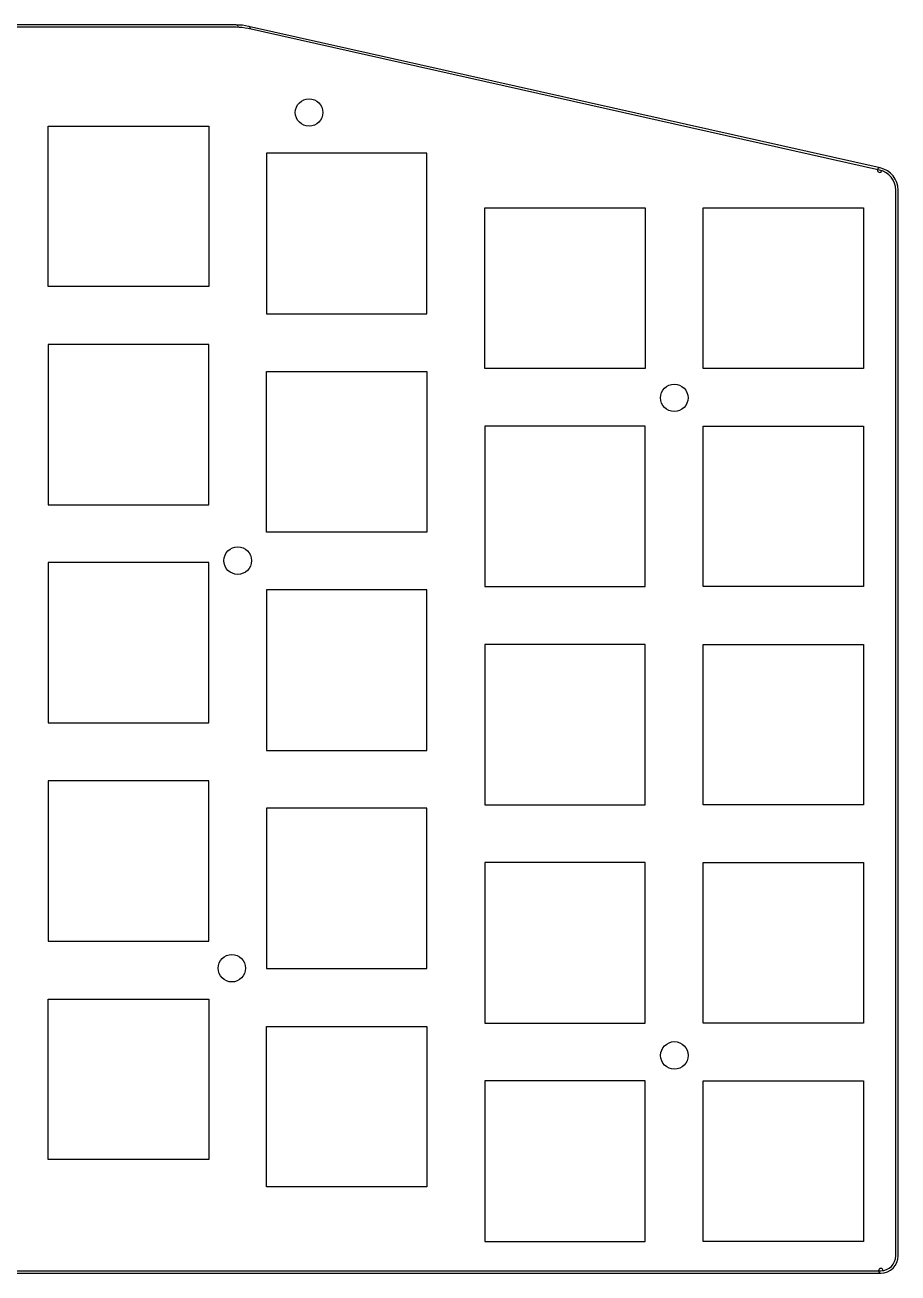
# Model space of a CAD drawing. Header units: millimetres. Extents: x -211 to -59, y 64 to 195.
# Drawn here: x -134.8 to -58.6, y 86.1 to 195 of the extents above; entities that cross this region are included whole.
import ezdxf

# ---------------------------------------------------------------- set-up
doc = ezdxf.new("R2010")
doc.units = ezdxf.units.MM
doc.layers.add('Fillet001', color=7, linetype='CONTINUOUS')

msp = doc.modelspace()

# ---------------------------------------------------------------- linework, layer by layer
at = {"layer": 'Fillet001'}
for p, q in [((-116.357, 195.04), (-153.59, 195.04)), ((-116.357, 195.04, 1.3), (-153.59, 195.04, 1.3)), ((-116.357, 195.04), (-153.59, 195.04)), ((-116.357, 195.04, 1.3), (-153.59, 195.04, 1.3)), ((-116.357, 195.04), (-116.357, 195.04, 1.3)), ((-116.357, 195.04), (-116.357, 195.04, 1.3)), ((-116.357, 194.84, 1.5), (-153.59, 194.84, 1.5)), ((-116.357, 194.84, 1.5), (-153.59, 194.84, 1.5)), ((-60.1978, 182.375, 1.5), (-115.308, 194.724, 1.5)), ((-60.1978, 182.375, 1.5), (-115.308, 194.724, 1.5)), ((-60.154, 182.57, 1.3), (-115.264, 194.919, 1.3)), ((-115.264, 194.919), (-115.264, 194.919, 1.3)), ((-60.154, 182.57), (-115.264, 194.919)), ((-60.154, 182.57, 1.3), (-115.264, 194.919, 1.3)), ((-60.154, 182.57), (-115.264, 194.919)), ((-115.264, 194.919), (-115.264, 194.919, 1.3)), ((-108.786, 187.399), (-108.786, 187.399, 1.5)), ((-108.786, 187.399), (-108.786, 187.399, 1.5)), ((-132.758, 172.225), (-132.758, 186.216)), ((-132.758, 186.216), (-118.746, 186.216)), ((-132.758, 172.225, 1.5), (-132.758, 186.216, 1.5)), ((-132.758, 186.216, 1.5), (-118.746, 186.216, 1.5)), ((-132.758, 186.216), (-132.758, 186.216, 1.5)), ((-132.758, 186.216, 1.5), (-118.746, 186.216, 1.5)), ((-132.758, 186.216), (-118.746, 186.216)), ((-132.758, 172.225, 1.5), (-132.758, 186.216, 1.5)), ((-132.758, 186.216), (-132.758, 186.216, 1.5)), ((-132.758, 172.225), (-132.758, 186.216)), ((-118.746, 186.216), (-118.746, 172.225)), ((-118.746, 186.216, 1.5), (-118.746, 172.225, 1.5)), ((-118.746, 186.216), (-118.746, 186.216, 1.5)), ((-118.746, 186.216, 1.5), (-118.746, 172.225, 1.5)), ((-118.746, 186.216), (-118.746, 172.225)), ((-118.746, 186.216), (-118.746, 186.216, 1.5)), ((-113.708, 183.846), (-113.708, 169.834)), ((-99.6958, 183.846), (-113.708, 183.846)), ((-113.708, 183.846, 1.5), (-113.708, 169.834, 1.5)), ((-99.6958, 183.846, 1.5), (-113.708, 183.846, 1.5)), ((-99.6958, 183.846, 1.5), (-113.708, 183.846, 1.5)), ((-113.708, 183.846), (-113.708, 183.846, 1.5)), ((-99.6958, 183.846), (-113.708, 183.846)), ((-113.708, 183.846), (-113.708, 183.846, 1.5)), ((-113.708, 183.846, 1.5), (-113.708, 169.834, 1.5)), ((-113.708, 183.846), (-113.708, 169.834)), ((-99.6958, 169.834), (-99.6958, 183.846)), ((-99.6958, 169.834, 1.5), (-99.6958, 183.846, 1.5)), ((-99.6958, 169.834, 1.5), (-99.6958, 183.846, 1.5)), ((-99.6958, 183.846), (-99.6958, 183.846, 1.5)), ((-99.6958, 169.834), (-99.6958, 183.846)), ((-99.6958, 183.846), (-99.6958, 183.846, 1.5)), ((-60.154, 182.57), (-60.154, 182.57, 1.3)), ((-60.154, 182.57), (-60.154, 182.57, 1.3)), ((-58.7913, 87.62, 1.5), (-58.7913, 180.619, 1.5)), ((-58.7913, 87.62, 1.5), (-58.7913, 180.619, 1.5)), ((-58.5913, 180.619), (-58.5913, 180.619, 1.3)), ((-58.5913, 87.62), (-58.5913, 180.619)), ((-58.5913, 87.62, 1.3), (-58.5913, 180.619, 1.3)), ((-58.5913, 180.619), (-58.5913, 180.619, 1.3)), ((-58.5913, 87.62), (-58.5913, 180.619)), ((-58.5913, 87.62, 1.3), (-58.5913, 180.619, 1.3)), ((-94.6584, 165.071), (-94.6584, 179.084)), ((-94.6584, 179.084), (-80.6458, 179.084)), ((-94.6584, 165.071, 1.5), (-94.6584, 179.084, 1.5)), ((-94.6584, 179.084, 1.5), (-80.6458, 179.084, 1.5)), ((-94.6584, 165.071, 1.5), (-94.6584, 179.084, 1.5)), ((-94.6584, 179.084), (-94.6584, 179.084, 1.5)), ((-94.6584, 165.071), (-94.6584, 179.084)), ((-94.6584, 179.084), (-94.6584, 179.084, 1.5)), ((-94.6584, 179.084, 1.5), (-80.6458, 179.084, 1.5)), ((-94.6584, 179.084), (-80.6458, 179.084)), ((-80.6458, 179.084), (-80.6458, 165.071)), ((-80.6458, 179.084, 1.5), (-80.6458, 165.071, 1.5)), ((-80.6458, 179.084), (-80.6458, 179.084, 1.5)), ((-80.6458, 179.084), (-80.6458, 179.084, 1.5)), ((-80.6458, 179.084, 1.5), (-80.6458, 165.071, 1.5)), ((-80.6458, 179.084), (-80.6458, 165.071)), ((-75.6084, 165.071), (-75.6084, 179.084)), ((-75.6084, 179.084), (-61.5958, 179.084)), ((-75.6084, 165.071, 1.5), (-75.6084, 179.084, 1.5)), ((-75.6084, 179.084, 1.5), (-61.5958, 179.084, 1.5)), ((-75.6084, 179.084), (-75.6084, 179.084, 1.5)), ((-75.6084, 179.084, 1.5), (-61.5958, 179.084, 1.5)), ((-75.6084, 179.084), (-61.5958, 179.084)), ((-75.6084, 165.071, 1.5), (-75.6084, 179.084, 1.5)), ((-75.6084, 179.084), (-75.6084, 179.084, 1.5)), ((-75.6084, 165.071), (-75.6084, 179.084)), ((-61.5958, 179.084), (-61.5958, 165.071)), ((-61.5958, 179.084, 1.5), (-61.5958, 165.071, 1.5)), ((-61.5958, 179.084), (-61.5958, 179.084, 1.5)), ((-61.5958, 179.084, 1.5), (-61.5958, 165.071, 1.5)), ((-61.5958, 179.084), (-61.5958, 165.071)), ((-61.5958, 179.084), (-61.5958, 179.084, 1.5)), ((-118.746, 172.225), (-132.758, 172.225)), ((-118.746, 172.225, 1.5), (-132.758, 172.225, 1.5)), ((-118.746, 172.225, 1.5), (-132.758, 172.225, 1.5)), ((-132.758, 172.225), (-132.758, 172.225, 1.5)), ((-118.746, 172.225), (-132.758, 172.225)), ((-132.758, 172.225), (-132.758, 172.225, 1.5)), ((-118.746, 172.225), (-118.746, 172.225, 1.5)), ((-118.746, 172.225), (-118.746, 172.225, 1.5)), ((-113.708, 169.834), (-99.6958, 169.834)), ((-113.708, 169.834, 1.5), (-99.6958, 169.834, 1.5)), ((-113.708, 169.834), (-113.708, 169.834, 1.5)), ((-113.708, 169.834, 1.5), (-99.6958, 169.834, 1.5)), ((-113.708, 169.834), (-99.6958, 169.834)), ((-113.708, 169.834), (-113.708, 169.834, 1.5)), ((-99.6958, 169.834), (-99.6958, 169.834, 1.5)), ((-99.6958, 169.834), (-99.6958, 169.834, 1.5)), ((-132.758, 167.167), (-132.758, 153.175)), ((-118.746, 167.167), (-132.758, 167.167)), ((-132.758, 167.167, 1.5), (-132.758, 153.175, 1.5)), ((-118.746, 167.167, 1.5), (-132.758, 167.167, 1.5)), ((-118.746, 167.167, 1.5), (-132.758, 167.167, 1.5)), ((-132.758, 167.167), (-132.758, 167.167, 1.5)), ((-118.746, 167.167), (-132.758, 167.167)), ((-132.758, 167.167), (-132.758, 167.167, 1.5)), ((-132.758, 167.167, 1.5), (-132.758, 153.175, 1.5)), ((-132.758, 167.167), (-132.758, 153.175)), ((-118.746, 153.175), (-118.746, 167.167)), ((-118.746, 153.175, 1.5), (-118.746, 167.167, 1.5)), ((-118.746, 153.175, 1.5), (-118.746, 167.167, 1.5)), ((-118.746, 167.167), (-118.746, 167.167, 1.5)), ((-118.746, 153.175), (-118.746, 167.167)), ((-118.746, 167.167), (-118.746, 167.167, 1.5)), ((-113.708, 164.796), (-99.6958, 164.796)), ((-113.708, 150.784), (-113.708, 164.796)), ((-113.708, 164.796, 1.5), (-99.6958, 164.796, 1.5)), ((-113.708, 150.784, 1.5), (-113.708, 164.796, 1.5)), ((-113.708, 164.796), (-113.708, 164.796, 1.5)), ((-113.708, 164.796, 1.5), (-99.6958, 164.796, 1.5)), ((-113.708, 164.796), (-99.6958, 164.796)), ((-113.708, 150.784, 1.5), (-113.708, 164.796, 1.5)), ((-113.708, 164.796), (-113.708, 164.796, 1.5)), ((-113.708, 150.784), (-113.708, 164.796)), ((-99.6958, 164.796), (-99.6958, 150.784)), ((-99.6958, 164.796, 1.5), (-99.6958, 150.784, 1.5)), ((-99.6958, 164.796), (-99.6958, 164.796, 1.5)), ((-99.6958, 164.796), (-99.6958, 164.796, 1.5)), ((-99.6958, 164.796, 1.5), (-99.6958, 150.784, 1.5)), ((-99.6958, 164.796), (-99.6958, 150.784)), ((-80.6458, 165.071), (-94.6584, 165.071)), ((-80.6458, 165.071, 1.5), (-94.6584, 165.071, 1.5)), ((-94.6584, 165.071), (-94.6584, 165.071, 1.5)), ((-80.6458, 165.071, 1.5), (-94.6584, 165.071, 1.5)), ((-94.6584, 165.071), (-94.6584, 165.071, 1.5)), ((-80.6458, 165.071), (-94.6584, 165.071)), ((-80.6458, 165.071), (-80.6458, 165.071, 1.5)), ((-80.6458, 165.071), (-80.6458, 165.071, 1.5)), ((-61.5958, 165.071), (-75.6084, 165.071)), ((-61.5958, 165.071, 1.5), (-75.6084, 165.071, 1.5)), ((-61.5958, 165.071, 1.5), (-75.6084, 165.071, 1.5)), ((-75.6084, 165.071), (-75.6084, 165.071, 1.5)), ((-61.5958, 165.071), (-75.6084, 165.071)), ((-75.6084, 165.071), (-75.6084, 165.071, 1.5)), ((-61.5958, 165.071), (-61.5958, 165.071, 1.5)), ((-61.5958, 165.071), (-61.5958, 165.071, 1.5)), ((-76.9169, 162.498), (-76.9169, 162.498, 1.5)), ((-76.9169, 162.498), (-76.9169, 162.498, 1.5)), ((-94.6584, 160.034), (-94.6584, 146.021)), ((-80.6458, 160.034), (-94.6584, 160.034)), ((-94.6584, 160.034, 1.5), (-94.6584, 146.021, 1.5)), ((-80.6458, 160.034, 1.5), (-94.6584, 160.034, 1.5)), ((-80.6458, 160.034, 1.5), (-94.6584, 160.034, 1.5)), ((-94.6584, 160.034), (-94.6584, 160.034, 1.5)), ((-80.6458, 160.034), (-94.6584, 160.034)), ((-94.6584, 160.034), (-94.6584, 160.034, 1.5)), ((-94.6584, 160.034, 1.5), (-94.6584, 146.021, 1.5)), ((-94.6584, 160.034), (-94.6584, 146.021)), ((-80.6458, 146.021), (-80.6458, 160.034)), ((-80.6458, 146.021, 1.5), (-80.6458, 160.034, 1.5)), ((-80.6458, 146.021, 1.5), (-80.6458, 160.034, 1.5)), ((-80.6458, 160.034), (-80.6458, 160.034, 1.5)), ((-80.6458, 146.021), (-80.6458, 160.034)), ((-80.6458, 160.034), (-80.6458, 160.034, 1.5)), ((-75.6084, 160.034), (-61.5958, 160.034)), ((-75.6084, 146.021), (-75.6084, 160.034)), ((-75.6084, 160.034, 1.5), (-61.5958, 160.034, 1.5)), ((-75.6084, 146.021, 1.5), (-75.6084, 160.034, 1.5)), ((-75.6084, 160.034), (-75.6084, 160.034, 1.5)), ((-75.6084, 160.034, 1.5), (-61.5958, 160.034, 1.5)), ((-75.6084, 160.034), (-61.5958, 160.034)), ((-75.6084, 146.021, 1.5), (-75.6084, 160.034, 1.5)), ((-75.6084, 160.034), (-75.6084, 160.034, 1.5)), ((-75.6084, 146.021), (-75.6084, 160.034)), ((-61.5958, 160.034), (-61.5958, 146.021)), ((-61.5958, 160.034, 1.5), (-61.5958, 146.021, 1.5)), ((-61.5958, 160.034), (-61.5958, 160.034, 1.5)), ((-61.5958, 160.034), (-61.5958, 160.034, 1.5)), ((-61.5958, 160.034, 1.5), (-61.5958, 146.021, 1.5)), ((-61.5958, 160.034), (-61.5958, 146.021)), ((-132.758, 153.175), (-118.746, 153.175)), ((-132.758, 153.175, 1.5), (-118.746, 153.175, 1.5)), ((-132.758, 153.175), (-132.758, 153.175, 1.5)), ((-132.758, 153.175, 1.5), (-118.746, 153.175, 1.5)), ((-132.758, 153.175), (-118.746, 153.175)), ((-132.758, 153.175), (-132.758, 153.175, 1.5)), ((-118.746, 153.175), (-118.746, 153.175, 1.5)), ((-118.746, 153.175), (-118.746, 153.175, 1.5)), ((-99.6958, 150.784), (-113.708, 150.784)), ((-99.6958, 150.784, 1.5), (-113.708, 150.784, 1.5)), ((-113.708, 150.784), (-113.708, 150.784, 1.5)), ((-99.6958, 150.784, 1.5), (-113.708, 150.784, 1.5)), ((-113.708, 150.784), (-113.708, 150.784, 1.5)), ((-99.6958, 150.784), (-113.708, 150.784)), ((-99.6958, 150.784), (-99.6958, 150.784, 1.5)), ((-99.6958, 150.784), (-99.6958, 150.784, 1.5)), ((-115.012, 148.29), (-115.012, 148.29, 1.5)), ((-115.012, 148.29), (-115.012, 148.29, 1.5)), ((-132.758, 148.117), (-132.758, 134.125)), ((-118.746, 148.117), (-132.758, 148.117)), ((-132.758, 148.117, 1.5), (-132.758, 134.125, 1.5)), ((-118.746, 148.117, 1.5), (-132.758, 148.117, 1.5)), ((-132.758, 148.117), (-132.758, 148.117, 1.5)), ((-132.758, 148.117, 1.5), (-132.758, 134.125, 1.5)), ((-132.758, 148.117), (-132.758, 134.125)), ((-118.746, 148.117, 1.5), (-132.758, 148.117, 1.5)), ((-132.758, 148.117), (-132.758, 148.117, 1.5)), ((-118.746, 148.117), (-132.758, 148.117)), ((-118.746, 134.125), (-118.746, 148.117)), ((-118.746, 134.125, 1.5), (-118.746, 148.117, 1.5)), ((-118.746, 134.125, 1.5), (-118.746, 148.117, 1.5)), ((-118.746, 148.117), (-118.746, 148.117, 1.5)), ((-118.746, 134.125), (-118.746, 148.117)), ((-118.746, 148.117), (-118.746, 148.117, 1.5)), ((-94.6584, 146.021), (-80.6458, 146.021)), ((-94.6584, 146.021, 1.5), (-80.6458, 146.021, 1.5)), ((-94.6584, 146.021), (-94.6584, 146.021, 1.5)), ((-94.6584, 146.021, 1.5), (-80.6458, 146.021, 1.5)), ((-94.6584, 146.021), (-80.6458, 146.021)), ((-94.6584, 146.021), (-94.6584, 146.021, 1.5)), ((-80.6458, 146.021), (-80.6458, 146.021, 1.5)), ((-80.6458, 146.021), (-80.6458, 146.021, 1.5)), ((-61.5958, 146.021), (-75.6084, 146.021)), ((-61.5958, 146.021, 1.5), (-75.6084, 146.021, 1.5)), ((-75.6084, 146.021), (-75.6084, 146.021, 1.5)), ((-61.5958, 146.021, 1.5), (-75.6084, 146.021, 1.5)), ((-75.6084, 146.021), (-75.6084, 146.021, 1.5)), ((-61.5958, 146.021), (-75.6084, 146.021)), ((-61.5958, 146.021), (-61.5958, 146.021, 1.5)), ((-61.5958, 146.021), (-61.5958, 146.021, 1.5)), ((-113.708, 145.746), (-113.708, 131.734)), ((-99.6958, 145.746), (-113.708, 145.746)), ((-113.708, 145.746, 1.5), (-113.708, 131.734, 1.5)), ((-99.6958, 145.746, 1.5), (-113.708, 145.746, 1.5)), ((-99.6958, 145.746, 1.5), (-113.708, 145.746, 1.5)), ((-113.708, 145.746), (-113.708, 145.746, 1.5)), ((-99.6958, 145.746), (-113.708, 145.746)), ((-113.708, 145.746), (-113.708, 145.746, 1.5)), ((-113.708, 145.746, 1.5), (-113.708, 131.734, 1.5)), ((-113.708, 145.746), (-113.708, 131.734)), ((-99.6958, 131.734), (-99.6958, 145.746)), ((-99.6958, 131.734, 1.5), (-99.6958, 145.746, 1.5)), ((-99.6958, 131.734, 1.5), (-99.6958, 145.746, 1.5)), ((-99.6958, 145.746), (-99.6958, 145.746, 1.5)), ((-99.6958, 131.734), (-99.6958, 145.746)), ((-99.6958, 145.746), (-99.6958, 145.746, 1.5)), ((-80.6458, 140.984), (-94.6584, 140.984)), ((-94.6584, 140.984), (-94.6584, 126.971)), ((-80.6458, 140.984, 1.5), (-94.6584, 140.984, 1.5)), ((-94.6584, 140.984, 1.5), (-94.6584, 126.971, 1.5)), ((-80.6458, 140.984, 1.5), (-94.6584, 140.984, 1.5)), ((-94.6584, 140.984), (-94.6584, 140.984, 1.5)), ((-80.6458, 140.984), (-94.6584, 140.984)), ((-94.6584, 140.984), (-94.6584, 140.984, 1.5)), ((-94.6584, 140.984, 1.5), (-94.6584, 126.971, 1.5)), ((-94.6584, 140.984), (-94.6584, 126.971)), ((-80.6458, 126.971), (-80.6458, 140.984)), ((-80.6458, 126.971, 1.5), (-80.6458, 140.984, 1.5)), ((-80.6458, 140.984), (-80.6458, 140.984, 1.5)), ((-80.6458, 126.971, 1.5), (-80.6458, 140.984, 1.5)), ((-80.6458, 140.984), (-80.6458, 140.984, 1.5)), ((-80.6458, 126.971), (-80.6458, 140.984)), ((-75.6084, 140.984), (-61.5958, 140.984)), ((-75.6084, 126.971), (-75.6084, 140.984)), ((-75.6084, 140.984, 1.5), (-61.5958, 140.984, 1.5)), ((-75.6084, 126.971, 1.5), (-75.6084, 140.984, 1.5)), ((-75.6084, 140.984), (-75.6084, 140.984, 1.5)), ((-75.6084, 140.984, 1.5), (-61.5958, 140.984, 1.5)), ((-75.6084, 140.984), (-61.5958, 140.984)), ((-75.6084, 126.971, 1.5), (-75.6084, 140.984, 1.5)), ((-75.6084, 140.984), (-75.6084, 140.984, 1.5)), ((-75.6084, 126.971), (-75.6084, 140.984)), ((-61.5958, 140.984), (-61.5958, 126.971)), ((-61.5958, 140.984, 1.5), (-61.5958, 126.971, 1.5)), ((-61.5958, 140.984), (-61.5958, 140.984, 1.5)), ((-61.5958, 140.984), (-61.5958, 140.984, 1.5)), ((-61.5958, 140.984, 1.5), (-61.5958, 126.971, 1.5)), ((-61.5958, 140.984), (-61.5958, 126.971)), ((-132.758, 134.125), (-118.746, 134.125)), ((-132.758, 134.125, 1.5), (-118.746, 134.125, 1.5)), ((-132.758, 134.125), (-132.758, 134.125, 1.5)), ((-132.758, 134.125, 1.5), (-118.746, 134.125, 1.5)), ((-132.758, 134.125), (-118.746, 134.125)), ((-132.758, 134.125), (-132.758, 134.125, 1.5)), ((-118.746, 134.125), (-118.746, 134.125, 1.5)), ((-118.746, 134.125), (-118.746, 134.125, 1.5)), ((-113.708, 131.734), (-99.6958, 131.734)), ((-113.708, 131.734, 1.5), (-99.6958, 131.734, 1.5)), ((-113.708, 131.734), (-113.708, 131.734, 1.5)), ((-113.708, 131.734, 1.5), (-99.6958, 131.734, 1.5)), ((-113.708, 131.734), (-99.6958, 131.734)), ((-113.708, 131.734), (-113.708, 131.734, 1.5)), ((-99.6958, 131.734), (-99.6958, 131.734, 1.5)), ((-99.6958, 131.734), (-99.6958, 131.734, 1.5)), ((-132.758, 129.066), (-132.758, 115.076)), ((-118.746, 129.066), (-132.758, 129.066)), ((-132.758, 129.066, 1.5), (-132.758, 115.076, 1.5)), ((-118.746, 129.066, 1.5), (-132.758, 129.066, 1.5)), ((-118.746, 129.066, 1.5), (-132.758, 129.066, 1.5)), ((-132.758, 129.066), (-132.758, 129.066, 1.5)), ((-118.746, 129.066), (-132.758, 129.066)), ((-132.758, 129.066), (-132.758, 129.066, 1.5)), ((-132.758, 129.066, 1.5), (-132.758, 115.076, 1.5)), ((-132.758, 129.066), (-132.758, 115.076)), ((-118.746, 115.076), (-118.746, 129.066)), ((-118.746, 115.076, 1.5), (-118.746, 129.066, 1.5)), ((-118.746, 115.076, 1.5), (-118.746, 129.066, 1.5)), ((-118.746, 129.066), (-118.746, 129.066, 1.5)), ((-118.746, 115.076), (-118.746, 129.066)), ((-118.746, 129.066), (-118.746, 129.066, 1.5)), ((-113.708, 126.696), (-113.708, 112.684)), ((-99.6958, 126.696), (-113.708, 126.696)), ((-113.708, 126.696, 1.5), (-113.708, 112.684, 1.5)), ((-99.6958, 126.696, 1.5), (-113.708, 126.696, 1.5)), ((-113.708, 126.696), (-113.708, 126.696, 1.5)), ((-113.708, 126.696, 1.5), (-113.708, 112.684, 1.5)), ((-113.708, 126.696), (-113.708, 112.684)), ((-99.6958, 126.696, 1.5), (-113.708, 126.696, 1.5)), ((-113.708, 126.696), (-113.708, 126.696, 1.5)), ((-99.6958, 126.696), (-113.708, 126.696)), ((-99.6958, 112.684), (-99.6958, 126.696)), ((-99.6958, 112.684, 1.5), (-99.6958, 126.696, 1.5)), ((-99.6958, 112.684, 1.5), (-99.6958, 126.696, 1.5)), ((-99.6958, 126.696), (-99.6958, 126.696, 1.5)), ((-99.6958, 112.684), (-99.6958, 126.696)), ((-99.6958, 126.696), (-99.6958, 126.696, 1.5)), ((-94.6584, 126.971), (-80.6458, 126.971)), ((-94.6584, 126.971, 1.5), (-80.6458, 126.971, 1.5)), ((-94.6584, 126.971), (-94.6584, 126.971, 1.5)), ((-94.6584, 126.971), (-94.6584, 126.971, 1.5)), ((-94.6584, 126.971, 1.5), (-80.6458, 126.971, 1.5)), ((-94.6584, 126.971), (-80.6458, 126.971)), ((-80.6458, 126.971), (-80.6458, 126.971, 1.5)), ((-80.6458, 126.971), (-80.6458, 126.971, 1.5)), ((-61.5958, 126.971), (-75.6084, 126.971)), ((-61.5958, 126.971, 1.5), (-75.6084, 126.971, 1.5)), ((-75.6084, 126.971), (-75.6084, 126.971, 1.5)), ((-61.5958, 126.971, 1.5), (-75.6084, 126.971, 1.5)), ((-75.6084, 126.971), (-75.6084, 126.971, 1.5)), ((-61.5958, 126.971), (-75.6084, 126.971)), ((-61.5958, 126.971), (-61.5958, 126.971, 1.5)), ((-61.5958, 126.971), (-61.5958, 126.971, 1.5)), ((-94.6584, 121.934), (-94.6584, 107.921)), ((-80.6458, 121.934), (-94.6584, 121.934)), ((-94.6584, 121.934, 1.5), (-94.6584, 107.921, 1.5)), ((-80.6458, 121.934, 1.5), (-94.6584, 121.934, 1.5)), ((-94.6584, 121.934), (-94.6584, 121.934, 1.5)), ((-94.6584, 121.934, 1.5), (-94.6584, 107.921, 1.5)), ((-94.6584, 121.934), (-94.6584, 107.921)), ((-80.6458, 121.934, 1.5), (-94.6584, 121.934, 1.5)), ((-94.6584, 121.934), (-94.6584, 121.934, 1.5)), ((-80.6458, 121.934), (-94.6584, 121.934)), ((-80.6458, 107.921), (-80.6458, 121.934)), ((-80.6458, 107.921, 1.5), (-80.6458, 121.934, 1.5)), ((-80.6458, 121.934), (-80.6458, 121.934, 1.5)), ((-80.6458, 107.921, 1.5), (-80.6458, 121.934, 1.5)), ((-80.6458, 121.934), (-80.6458, 121.934, 1.5)), ((-80.6458, 107.921), (-80.6458, 121.934)), ((-75.6084, 121.934), (-61.5958, 121.934)), ((-75.6084, 107.921), (-75.6084, 121.934)), ((-75.6084, 121.934, 1.5), (-61.5958, 121.934, 1.5)), ((-75.6084, 107.921, 1.5), (-75.6084, 121.934, 1.5)), ((-75.6084, 121.934), (-75.6084, 121.934, 1.5)), ((-75.6084, 121.934, 1.5), (-61.5958, 121.934, 1.5)), ((-75.6084, 121.934), (-61.5958, 121.934)), ((-75.6084, 107.921, 1.5), (-75.6084, 121.934, 1.5)), ((-75.6084, 121.934), (-75.6084, 121.934, 1.5)), ((-75.6084, 107.921), (-75.6084, 121.934)), ((-61.5958, 121.934), (-61.5958, 107.921)), ((-61.5958, 121.934, 1.5), (-61.5958, 107.921, 1.5)), ((-61.5958, 121.934), (-61.5958, 121.934, 1.5)), ((-61.5958, 121.934), (-61.5958, 121.934, 1.5)), ((-61.5958, 121.934, 1.5), (-61.5958, 107.921, 1.5)), ((-61.5958, 121.934), (-61.5958, 107.921)), ((-132.758, 115.076), (-118.746, 115.076)), ((-132.758, 115.076, 1.5), (-118.746, 115.076, 1.5)), ((-132.758, 115.076), (-132.758, 115.076, 1.5)), ((-132.758, 115.076, 1.5), (-118.746, 115.076, 1.5)), ((-132.758, 115.076), (-118.746, 115.076)), ((-132.758, 115.076), (-132.758, 115.076, 1.5)), ((-118.746, 115.076), (-118.746, 115.076, 1.5)), ((-118.746, 115.076), (-118.746, 115.076, 1.5)), ((-115.528, 112.721), (-115.528, 112.721, 1.5)), ((-115.528, 112.721), (-115.528, 112.721, 1.5)), ((-113.708, 112.684), (-99.6958, 112.684)), ((-113.708, 112.684, 1.5), (-99.6958, 112.684, 1.5)), ((-113.708, 112.684), (-113.708, 112.684, 1.5)), ((-113.708, 112.684, 1.5), (-99.6958, 112.684, 1.5)), ((-113.708, 112.684), (-99.6958, 112.684)), ((-113.708, 112.684), (-113.708, 112.684, 1.5)), ((-99.6958, 112.684), (-99.6958, 112.684, 1.5)), ((-99.6958, 112.684), (-99.6958, 112.684, 1.5)), ((-132.758, 96.0147), (-132.758, 110.026)), ((-132.758, 110.026), (-118.746, 110.026)), ((-132.758, 96.0147, 1.5), (-132.758, 110.026, 1.5)), ((-132.758, 110.026, 1.5), (-118.746, 110.026, 1.5)), ((-132.758, 110.026), (-132.758, 110.026, 1.5)), ((-132.758, 110.026, 1.5), (-118.746, 110.026, 1.5)), ((-132.758, 110.026), (-118.746, 110.026)), ((-132.758, 96.0147, 1.5), (-132.758, 110.026, 1.5)), ((-132.758, 110.026), (-132.758, 110.026, 1.5)), ((-132.758, 96.0147), (-132.758, 110.026)), ((-118.746, 110.026), (-118.746, 96.0147)), ((-118.746, 110.026, 1.5), (-118.746, 96.0147, 1.5)), ((-118.746, 110.026), (-118.746, 110.026, 1.5)), ((-118.746, 110.026, 1.5), (-118.746, 96.0147, 1.5)), ((-118.746, 110.026), (-118.746, 96.0147)), ((-118.746, 110.026), (-118.746, 110.026, 1.5)), ((-94.6584, 107.921), (-80.6458, 107.921)), ((-94.6584, 107.921, 1.5), (-80.6458, 107.921, 1.5)), ((-94.6584, 107.921), (-94.6584, 107.921, 1.5)), ((-94.6584, 107.921), (-94.6584, 107.921, 1.5)), ((-94.6584, 107.921, 1.5), (-80.6458, 107.921, 1.5)), ((-94.6584, 107.921), (-80.6458, 107.921)), ((-80.6458, 107.921), (-80.6458, 107.921, 1.5)), ((-80.6458, 107.921), (-80.6458, 107.921, 1.5)), ((-61.5958, 107.921), (-75.6084, 107.921)), ((-61.5958, 107.921, 1.5), (-75.6084, 107.921, 1.5)), ((-75.6084, 107.921), (-75.6084, 107.921, 1.5)), ((-61.5958, 107.921, 1.5), (-75.6084, 107.921, 1.5)), ((-75.6084, 107.921), (-75.6084, 107.921, 1.5)), ((-61.5958, 107.921), (-75.6084, 107.921)), ((-61.5958, 107.921), (-61.5958, 107.921, 1.5)), ((-61.5958, 107.921), (-61.5958, 107.921, 1.5)), ((-113.708, 107.646), (-99.6958, 107.646)), ((-113.708, 93.6337), (-113.708, 107.646)), ((-113.708, 107.646, 1.5), (-99.6958, 107.646, 1.5)), ((-113.708, 93.6337, 1.5), (-113.708, 107.646, 1.5)), ((-113.708, 107.646), (-113.708, 107.646, 1.5)), ((-113.708, 107.646, 1.5), (-99.6958, 107.646, 1.5)), ((-113.708, 107.646), (-99.6958, 107.646)), ((-113.708, 93.6337, 1.5), (-113.708, 107.646, 1.5)), ((-113.708, 107.646), (-113.708, 107.646, 1.5)), ((-113.708, 93.6337), (-113.708, 107.646)), ((-99.6958, 107.646), (-99.6958, 93.6337)), ((-99.6958, 107.646, 1.5), (-99.6958, 93.6337, 1.5)), ((-99.6958, 107.646), (-99.6958, 107.646, 1.5)), ((-99.6958, 107.646), (-99.6958, 107.646, 1.5)), ((-99.6958, 107.646, 1.5), (-99.6958, 93.6337, 1.5)), ((-99.6958, 107.646), (-99.6958, 93.6337)), ((-76.9072, 105.113), (-76.9072, 105.113, 1.5)), ((-76.9072, 105.113), (-76.9072, 105.113, 1.5)), ((-94.6584, 102.883), (-94.6584, 88.8713)), ((-80.6458, 102.883), (-94.6584, 102.883)), ((-94.6584, 102.883, 1.5), (-94.6584, 88.8713, 1.5)), ((-80.6458, 102.883, 1.5), (-94.6584, 102.883, 1.5)), ((-80.6458, 102.883, 1.5), (-94.6584, 102.883, 1.5)), ((-94.6584, 102.883), (-94.6584, 102.883, 1.5)), ((-80.6458, 102.883), (-94.6584, 102.883)), ((-94.6584, 102.883), (-94.6584, 102.883, 1.5)), ((-94.6584, 102.883, 1.5), (-94.6584, 88.8713, 1.5)), ((-94.6584, 102.883), (-94.6584, 88.8713)), ((-80.6458, 88.8713), (-80.6458, 102.883)), ((-80.6458, 88.8713, 1.5), (-80.6458, 102.883, 1.5)), ((-80.6458, 88.8713, 1.5), (-80.6458, 102.883, 1.5)), ((-80.6458, 102.883), (-80.6458, 102.883, 1.5)), ((-80.6458, 88.8713), (-80.6458, 102.883)), ((-80.6458, 102.883), (-80.6458, 102.883, 1.5)), ((-75.6084, 88.8713), (-75.6084, 102.883)), ((-75.6084, 102.883), (-61.5958, 102.883)), ((-75.6084, 88.8713, 1.5), (-75.6084, 102.883, 1.5)), ((-75.6084, 102.883, 1.5), (-61.5958, 102.883, 1.5)), ((-75.6084, 88.8713, 1.5), (-75.6084, 102.883, 1.5)), ((-75.6084, 102.883), (-75.6084, 102.883, 1.5)), ((-75.6084, 88.8713), (-75.6084, 102.883)), ((-75.6084, 102.883), (-75.6084, 102.883, 1.5)), ((-75.6084, 102.883, 1.5), (-61.5958, 102.883, 1.5)), ((-75.6084, 102.883), (-61.5958, 102.883)), ((-61.5958, 102.883), (-61.5958, 88.8713)), ((-61.5958, 102.883, 1.5), (-61.5958, 88.8713, 1.5)), ((-61.5958, 102.883), (-61.5958, 102.883, 1.5)), ((-61.5958, 102.883, 1.5), (-61.5958, 88.8713, 1.5)), ((-61.5958, 102.883), (-61.5958, 88.8713)), ((-61.5958, 102.883), (-61.5958, 102.883, 1.5)), ((-118.746, 96.0147), (-132.758, 96.0147)), ((-118.746, 96.0147, 1.5), (-132.758, 96.0147, 1.5)), ((-118.746, 96.0147, 1.5), (-132.758, 96.0147, 1.5)), ((-132.758, 96.0147), (-132.758, 96.0147, 1.5)), ((-118.746, 96.0147), (-132.758, 96.0147)), ((-132.758, 96.0147), (-132.758, 96.0147, 1.5)), ((-118.746, 96.0147), (-118.746, 96.0147, 1.5)), ((-118.746, 96.0147), (-118.746, 96.0147, 1.5)), ((-99.6958, 93.6337), (-113.708, 93.6337)), ((-99.6958, 93.6337, 1.5), (-113.708, 93.6337, 1.5)), ((-113.708, 93.6337), (-113.708, 93.6337, 1.5)), ((-99.6958, 93.6337, 1.5), (-113.708, 93.6337, 1.5)), ((-113.708, 93.6337), (-113.708, 93.6337, 1.5)), ((-99.6958, 93.6337), (-113.708, 93.6337)), ((-99.6958, 93.6337), (-99.6958, 93.6337, 1.5)), ((-99.6958, 93.6337), (-99.6958, 93.6337, 1.5)), ((-94.6584, 88.8713), (-80.6458, 88.8713)), ((-94.6584, 88.8713, 1.5), (-80.6458, 88.8713, 1.5)), ((-94.6584, 88.8713), (-94.6584, 88.8713, 1.5)), ((-94.6584, 88.8713, 1.5), (-80.6458, 88.8713, 1.5)), ((-94.6584, 88.8713), (-80.6458, 88.8713)), ((-94.6584, 88.8713), (-94.6584, 88.8713, 1.5)), ((-80.6458, 88.8713), (-80.6458, 88.8713, 1.5)), ((-80.6458, 88.8713), (-80.6458, 88.8713, 1.5)), ((-61.5958, 88.8713), (-75.6084, 88.8713)), ((-61.5958, 88.8713, 1.5), (-75.6084, 88.8713, 1.5)), ((-61.5958, 88.8713, 1.5), (-75.6084, 88.8713, 1.5)), ((-75.6084, 88.8713), (-75.6084, 88.8713, 1.5)), ((-61.5958, 88.8713), (-75.6084, 88.8713)), ((-75.6084, 88.8713), (-75.6084, 88.8713, 1.5)), ((-61.5958, 88.8713), (-61.5958, 88.8713, 1.5)), ((-61.5958, 88.8713), (-61.5958, 88.8713, 1.5)), ((-58.5913, 87.62), (-58.5913, 87.62, 1.3)), ((-58.5913, 87.62), (-58.5913, 87.62, 1.3)), ((-152.751, 86.32, 1.5), (-60.0913, 86.32, 1.5)), ((-152.751, 86.32, 1.5), (-60.0913, 86.32, 1.5)), ((-152.751, 86.12), (-60.0913, 86.12)), ((-152.751, 86.12, 1.3), (-60.0913, 86.12, 1.3)), ((-152.751, 86.12), (-60.0913, 86.12)), ((-152.751, 86.12, 1.3), (-60.0913, 86.12, 1.3)), ((-60.0913, 86.12), (-60.0913, 86.12, 1.3)), ((-60.0913, 86.12), (-60.0913, 86.12, 1.3))]:
    msp.add_line(p, q, dxfattribs=at)
for centre in [(-109.986, 187.399), (-109.986, 187.399), (-109.986, 187.399), (-109.986, 187.399), (-78.1169, 162.498), (-78.1169, 162.498), (-78.1169, 162.498), (-78.1169, 162.498), (-116.212, 148.29), (-116.212, 148.29), (-116.212, 148.29), (-116.212, 148.29), (-116.728, 112.721), (-116.728, 112.721), (-116.728, 112.721), (-116.728, 112.721), (-78.1072, 105.113), (-78.1072, 105.113), (-78.1072, 105.113), (-78.1072, 105.113)]:
    msp.add_circle(centre, 1.2, dxfattribs=at)
for centre, radius, start, end in [((-116.357, 190.04), 5, 77.37, 90), ((-116.357, 190.04, 1.3), 5, 77.37, 90), ((-116.357, 190.04), 5, 77.37, 90), ((-116.357, 190.04, 1.3), 5, 77.37, 90), ((-116.357, 194.84, 1.3), 0.2, 0, 90), ((-116.357, 194.84, 1.3), 0.2, 0, 90), ((-116.357, 190.04, 1.5), 4.8, 77.37, 90), ((-116.357, 190.04, 1.5), 4.8, 77.37, 90), ((-115.308, 194.724, 1.3), 0.2, 0, 77.37), ((-115.308, 194.724, 1.3), 0.2, 0, 77.37), ((-60.1978, 182.375, 1.3), 0.2, 77.37, 0), ((-60.1978, 182.375, 1.3), 0.2, 77.37, 0), ((-60.5913, 180.619, 1.5), 1.8, 0, 77.37), ((-60.5913, 180.619, 1.5), 1.8, 0, 77.37), ((-60.5913, 180.619, 1.3), 2, 0, 77.37), ((-60.5913, 180.619), 2, 0, 77.37), ((-60.5913, 180.619), 2, 0, 77.37), ((-60.5913, 180.619, 1.3), 2, 0, 77.37), ((-58.7913, 180.619, 1.3), 0.2, 0, 0), ((-58.7913, 180.619, 1.3), 0.2, 0, 0), ((-60.0913, 87.62), 1.5, -90, 0), ((-60.0913, 87.62, 1.5), 1.3, -90, 0), ((-60.0913, 87.62, 1.3), 1.5, -90, 0), ((-60.0913, 87.62), 1.5, -90, 0), ((-60.0913, 87.62, 1.3), 1.5, -90, 0), ((-60.0913, 87.62, 1.5), 1.3, -90, 0), ((-58.7913, 87.62, 1.3), 0.2, 0, 0), ((-58.7913, 87.62, 1.3), 0.2, 0, 0), ((-60.0913, 86.32, 1.3), 0.2, 0, -90), ((-60.0913, 86.32, 1.3), 0.2, 0, -90)]:
    msp.add_arc(centre, radius, start, end, dxfattribs=at)

doc.saveas('drawing.dxf')
